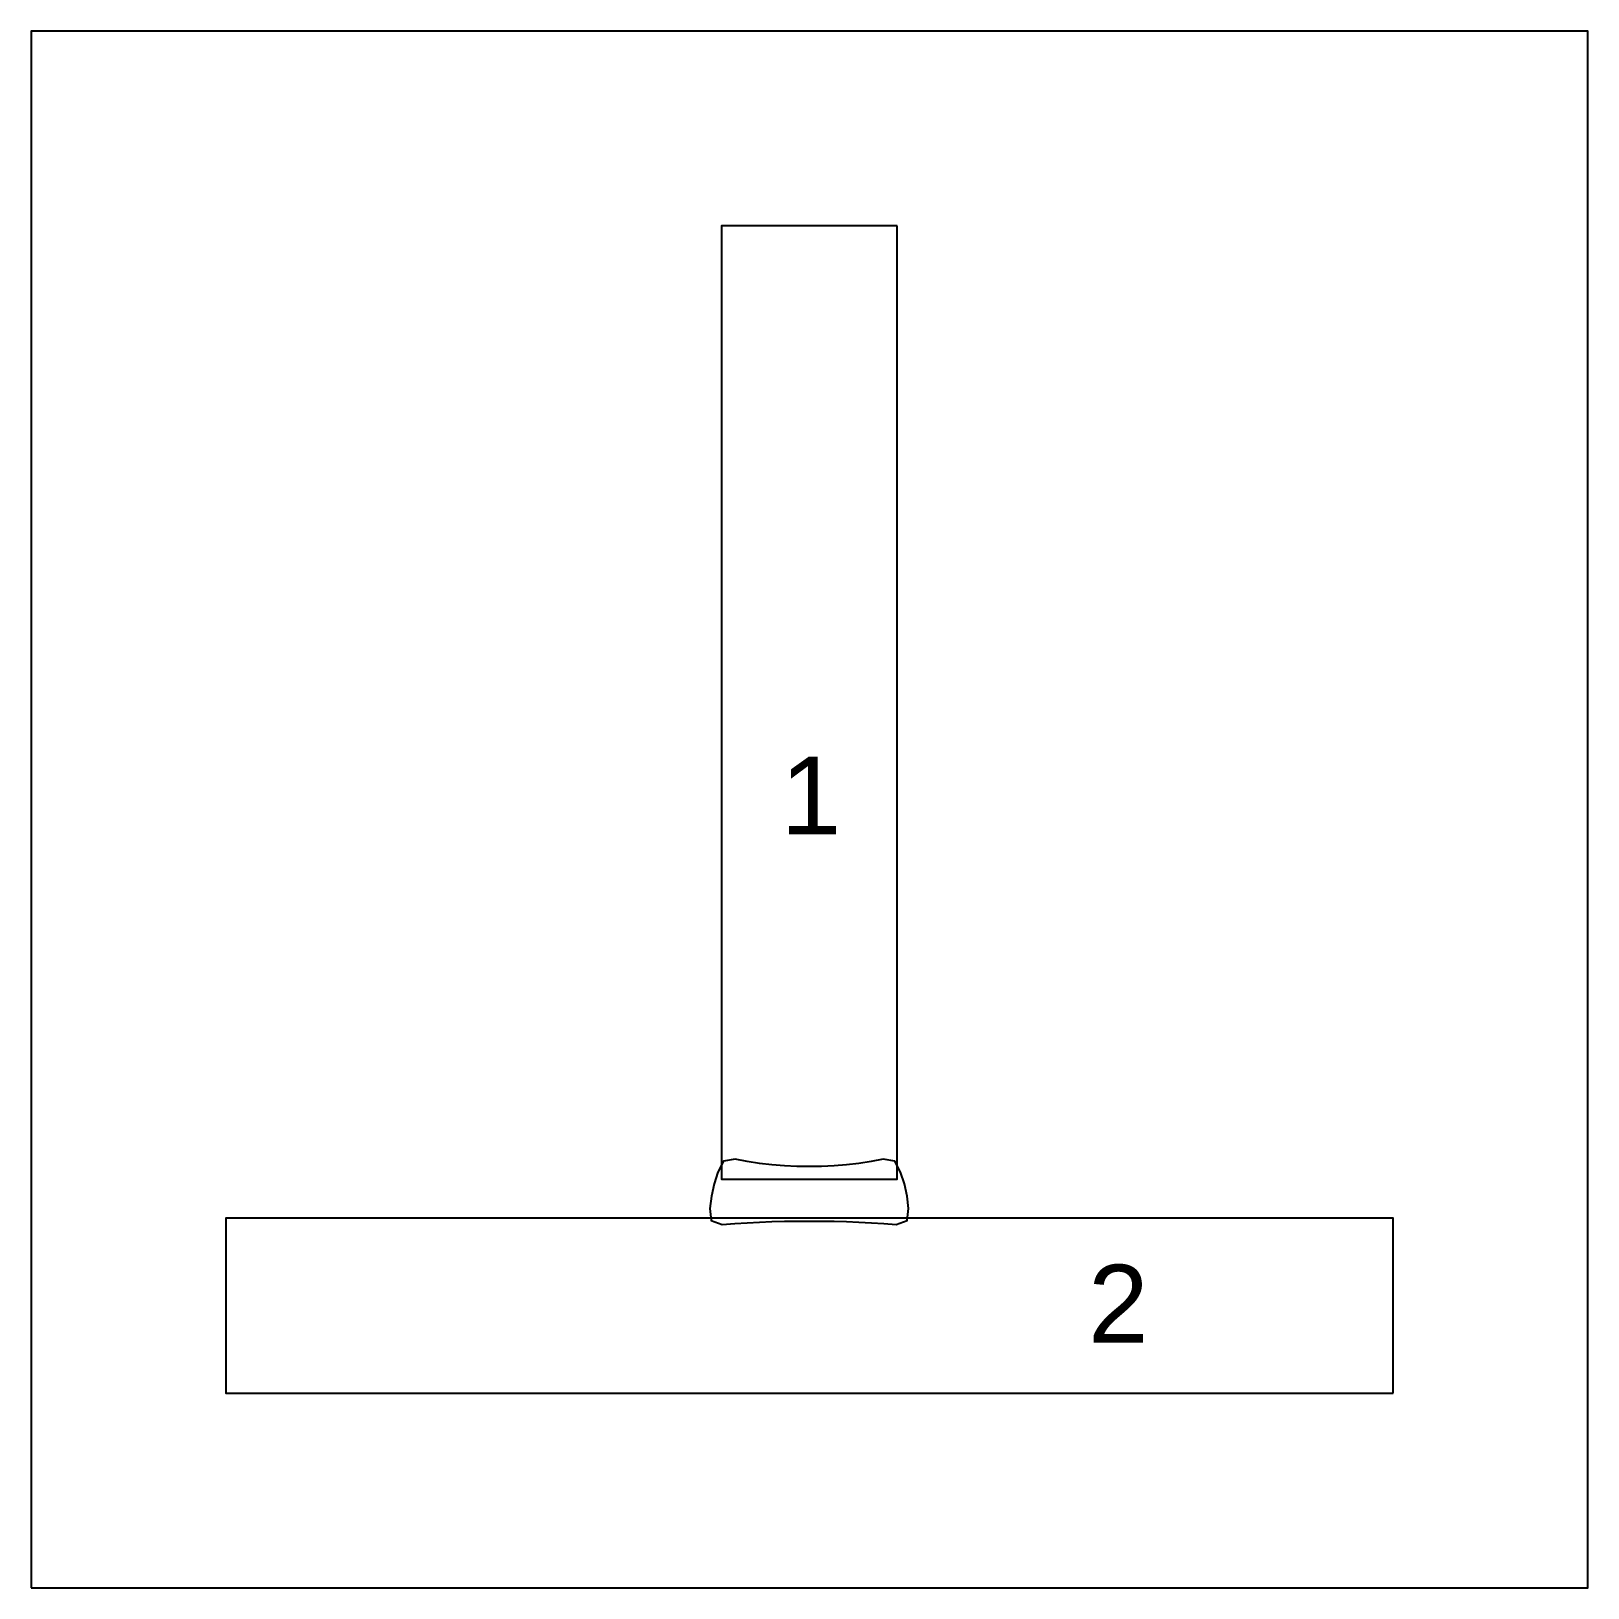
# Model space of a CAD drawing. Header units: millimetres. Extents: x 0 to 800, y 0 to 800.
import ezdxf

# ---------------------------------------------------------------- set-up
doc = ezdxf.new("R2010")
doc.units = ezdxf.units.MM
doc.styles.get("Standard").update_dxf_attribs({"font": 'arial.ttf'})

msp = doc.modelspace()

# ---------------------------------------------------------------- linework, layer by layer
for points in [[(0, 0), (800, 0), (800, 800), (0, 800)], [(445, 700), (354.7, 700), (354.7, 210), (445, 210)], [(412.63, 188.38), (419.01, 188.21), (425.4, 187.96), (431.78, 187.64), (438.15, 187.23), (444.52, 186.75), (450.18, 188.8), (450.91, 195.01), (450.14, 201.35), (448.76, 207.58), (446.78, 213.65), (443.93, 219.32), (437.93, 220.25), (431.65, 219.09), (425.33, 218.14), (418.98, 217.4), (412.62, 216.87), (406.24, 216.55), (393.46, 216.55), (387.08, 216.87), (380.72, 217.4), (374.37, 218.14), (368.05, 219.09), (361.77, 220.25), (355.77, 219.32), (352.92, 213.65), (350.94, 207.58), (349.56, 201.35), (348.79, 195.01), (349.52, 188.8), (355.18, 186.75), (361.55, 187.23), (367.92, 187.64), (374.3, 187.96), (380.69, 188.21), (387.07, 188.38), (393.46, 188.47), (406.24, 188.47)], [(700, 100), (700, 190), (100, 190), (100, 100)]]:
    msp.add_lwpolyline(points, close=True)

# ---------------------------------------------------------------- texts
for s, p in [('1', (385.19, 387.2)), ('2', (543.17, 126.06))]:
    msp.add_text(s, height=40).set_placement(p)

doc.saveas('drawing.dxf')
